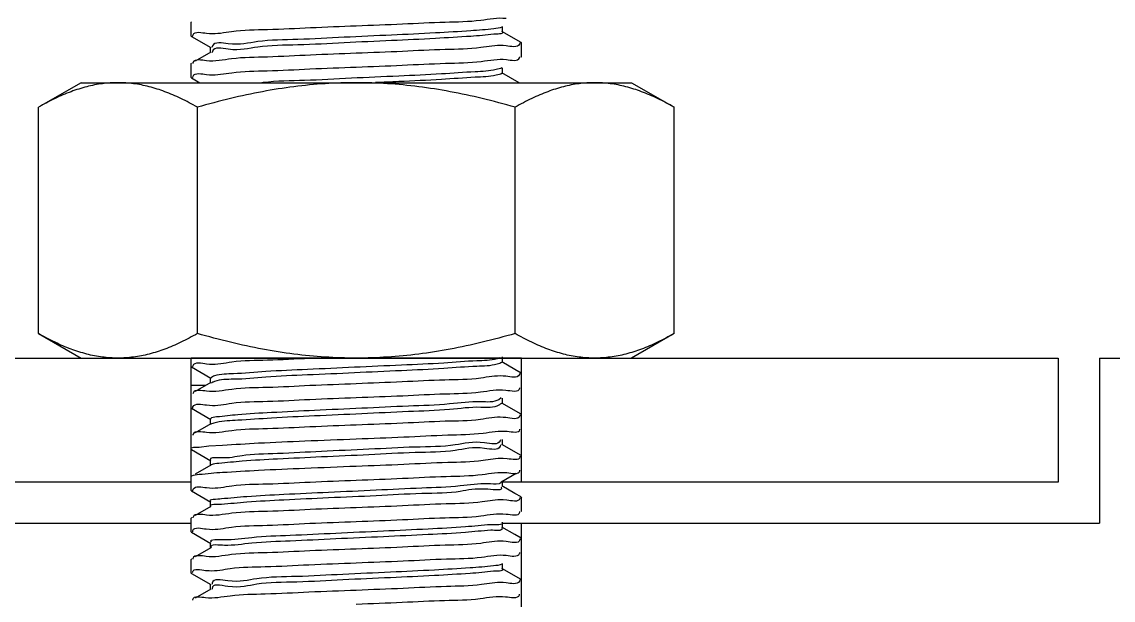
# Model space of a CAD drawing. Extents: x -452079 to 117456, y 3902 to 836955.
# Drawn here: x -256869.5 to -256605.9, y 688978.6 to 689118.2 of the extents above; entities that cross this region are included whole.
import ezdxf

# ---------------------------------------------------------------- set-up
doc = ezdxf.new("R2010")
doc.units = 0
doc.header["$LTSCALE"] = 1000
doc.header["$MEASUREMENT"] = 0
doc.layers.add('总说明', color=2, linetype='Continuous')

msp = doc.modelspace()

# ---------------------------------------------------------------- linework, layer by layer
at = {"layer": '总说明', "color": 133, "linetype": 'Continuous'}
for p, q in [((-256828.48, 689118.22), (-256828.57, 689118.11)), ((-256828.57, 689114.79), (-256828.57, 689118.11)), ((-256753.42, 689115.78), (-256753.42, 689117.11)), ((-256828.48, 689114.68), (-256828.57, 689114.79)), ((-256828.48, 689114.68), (-256823.86, 689112)), ((-256828.21, 689114.73), (-256828.11, 689115.07)), ((-256824.88, 689115.47), (-256824.13, 689115.4)), ((-256748.91, 689113.23), (-256753.53, 689115.91)), ((-256823.86, 689110.92), (-256827.64, 689108.73)), ((-256823.97, 689112.13), (-256823.97, 689110.8)), ((-256823.47, 689110.99), (-256823.51, 689110.83)), ((-256823.45, 689111.02), (-256823.47, 689110.99)), ((-256752.51, 689112.44), (-256753.26, 689112.51)), ((-256749.21, 689113.16), (-256749.28, 689112.85)), ((-256748.91, 689113.23), (-256748.81, 689113.12)), ((-256748.81, 689109.8), (-256748.81, 689113.12)), ((-256748.91, 689109.69), (-256748.81, 689109.8)), ((-256828.48, 689108.25), (-256828.57, 689108.14)), ((-256828.57, 689104.82), (-256828.57, 689108.14)), ((-256749.37, 689103.53), (-256753.53, 689105.94)), ((-256753.42, 689105.81), (-256753.42, 689107.14)), ((-256828.48, 689104.71), (-256828.57, 689104.82)), ((-256828.48, 689104.71), (-256826.45, 689103.53)), ((-256828.18, 689104.77), (-256828.11, 689105.09)), ((-256824.89, 689105.5), (-256824.13, 689105.43)), ((-256753.42, 689036.02), (-256753.42, 689037.35)), ((-256828.57, 689007.16), (-256828.57, 689037.07)), ((-256748.81, 689037.07), (-256828.57, 689037.07)), ((-256828.48, 689034.92), (-256823.86, 689032.24)), ((-256828.18, 689034.99), (-256828.12, 689035.27)), ((-256824.87, 689035.72), (-256824.13, 689035.64)), ((-256754.17, 689037.1), (-256754.71, 689036.92)), ((-256750.4, 689034.33), (-256753.53, 689036.15)), ((-256823.97, 689032.37), (-256823.97, 689031.04)), ((-256752.54, 689032.67), (-256753.26, 689032.74)), ((-256748.91, 689033.47), (-256750.4, 689034.33)), ((-256749.18, 689033.43), (-256749.29, 689033.08)), ((-256825.15, 689030.42), (-256828.57, 689030.42)), ((-256823.86, 689031.16), (-256827.64, 689028.97)), ((-256823.58, 689031.11), (-256823.74, 689031)), ((-256823.53, 689031.14), (-256823.58, 689031.11)), ((-256828.12, 689028.62), (-256828.16, 689028.43)), ((-256753.71, 689027.45), (-256754.28, 689027.03)), ((-256753.42, 689026.05), (-256753.42, 689027.38)), ((-256828.48, 689024.95), (-256823.86, 689022.27)), ((-256828.2, 689025.01), (-256828.14, 689025.29)), ((-256824.87, 689025.75), (-256824.13, 689025.67)), ((-256748.91, 689023.5), (-256753.53, 689026.18)), ((-256823.97, 689022.4), (-256823.97, 689021.07)), ((-256752.58, 689022.7), (-256753.26, 689022.77)), ((-256749.23, 689023.36), (-256749.23, 689023.13)), ((-256823.86, 689021.19), (-256827.64, 689019)), ((-256823.67, 689021.19), (-256823.82, 689021.12)), ((-256824.27, 689015.87), (-256820.98, 689016.08)), ((-256753.88, 689017.36), (-256753.94, 689017.14)), ((-256753.86, 689016.14), (-256753.94, 689015.81)), ((-256748.91, 689013.53), (-256753.53, 689016.21)), ((-256753.42, 689016.08), (-256753.42, 689017.41)), ((-256828.48, 689014.98), (-256823.86, 689012.3)), ((-256826.61, 689015.59), (-256824.27, 689015.87)), ((-256823.86, 689011.22), (-256827.64, 689009.03)), ((-256823.97, 689012.43), (-256823.97, 689011.1)), ((-256823.74, 689011.33), (-256823.89, 689011.26)), ((-256752.23, 689012.76), (-256753.25, 689012.84)), ((-256753.53, 689007.32), (-256750.07, 689009.32)), ((-256749.2, 689009.88), (-256749.19, 689010.01)), ((-256828.57, 689005.12), (-256828.57, 689007.16)), ((-256824.87, 689005.81), (-256824.13, 689005.73)), ((-256750.4, 689004.42), (-256753.53, 689006.24)), ((-256753.42, 689006.11), (-256753.42, 689007.44)), ((-256828.48, 689005.01), (-256828.57, 689005.12)), ((-256828.48, 689005.01), (-256823.86, 689002.33)), ((-256828.2, 689005.06), (-256828.1, 689005.4)), ((-256752.31, 689002.79), (-256753.25, 689002.87)), ((-256748.91, 689003.56), (-256750.4, 689004.42)), ((-256749.19, 689003.45), (-256749.21, 689003.17)), ((-256748.91, 689003.56), (-256748.81, 689003.46)), ((-256748.81, 689000.13), (-256748.81, 689003.46)), ((-256823.86, 689001.25), (-256827.64, 688999.06)), ((-256823.97, 689002.46), (-256823.97, 689001.13)), ((-256828.48, 688998.58), (-256828.57, 688998.47)), ((-256828.57, 688995.15), (-256828.57, 688998.47)), ((-256748.91, 689000.02), (-256748.81, 689000.13)), ((-256828.48, 688995.04), (-256828.57, 688995.15)), ((-256828.48, 688995.04), (-256823.86, 688992.36)), ((-256828.19, 688995.13), (-256828.15, 688995.43)), ((-256824.95, 688995.83), (-256824.13, 688995.75)), ((-256750.4, 688994.46), (-256753.53, 688996.27)), ((-256753.42, 688996.14), (-256753.42, 688997.47)), ((-256823.97, 688992.49), (-256823.97, 688991.16)), ((-256752.5, 688992.8), (-256753.26, 688992.87)), ((-256748.91, 688993.59), (-256750.4, 688994.46)), ((-256749.22, 688993.45), (-256749.22, 688993.22)), ((-256823.86, 688991.28), (-256827.64, 688989.09)), ((-256828.48, 688988.61), (-256828.57, 688988.5)), ((-256828.57, 688985.18), (-256828.57, 688988.5)), ((-256753.42, 688986.17), (-256753.42, 688987.5)), ((-256828.48, 688985.07), (-256828.57, 688985.18)), ((-256828.48, 688985.07), (-256823.86, 688982.4)), ((-256828.2, 688985.23), (-256828.21, 688985.44)), ((-256825.1, 688985.84), (-256824.23, 688985.77)), ((-256748.91, 688983.62), (-256753.53, 688986.3)), ((-256823.97, 688982.52), (-256823.97, 688981.19)), ((-256752.47, 688982.83), (-256753.26, 688982.9)), ((-256749.17, 688983.57), (-256749.28, 688983.23)), ((-256823.86, 688981.31), (-256827.64, 688979.12)), ((-256823.49, 688981.41), (-256823.51, 688981.27))]:
    msp.add_line(p, q, dxfattribs=at)
at = {"layer": '总说明', "color": 6, "linetype": 'Continuous'}
for p, q in [((-256855.16, 689103.53), (-256865.44, 689097.6)), ((-256855.16, 689103.53), (-256722.23, 689103.53)), ((-256722.23, 689103.53), (-256711.95, 689097.6)), ((-256865.44, 689043), (-256865.44, 689097.6)), ((-256827.07, 689043), (-256827.07, 689097.6)), ((-256750.32, 689043), (-256750.32, 689097.6)), ((-256711.95, 689043), (-256711.95, 689097.6)), ((-256865.44, 689043), (-256855.16, 689037.07)), ((-256711.95, 689043), (-256722.23, 689037.07)), ((-256855.16, 689037.07), (-256722.23, 689037.07))]:
    msp.add_line(p, q, dxfattribs=at)
at = {"layer": '总说明', "color": 5, "linetype": 'Continuous'}
for p, q in [((-256974.8, 689037.07), (-256855.16, 689037.07)), ((-256748.81, 689007.16), (-256748.81, 689037.07)), ((-256722.23, 689037.07), (-256619.21, 689037.07)), ((-256619.21, 689037.07), (-256619.21, 689007.16)), ((-256609.24, 689037.07), (-256609.24, 688997.19)), ((-256609.24, 689037.07), (-256482.95, 689037.07)), ((-256828.57, 689007.16), (-256961.51, 689007.16)), ((-256619.21, 689007.16), (-256753.42, 689007.16)), ((-256941.57, 688997.19), (-256828.57, 688997.19)), ((-256753.53, 688997.19), (-256609.24, 688997.19)), ((-256748.81, 688834.34), (-256748.81, 688997.19))]:
    msp.add_line(p, q, dxfattribs=at)
at = {"layer": '总说明', "color": 133, "linetype": 'Continuous'}
for points, start_tangent, end_tangent in [([(-256788.69, 689117.28), (-256777.51, 689117.73), (-256767.22, 689118.18), (-256758.63, 689118.63), (-256752.51, 689119.08)], (0.999209, 0.039757), (0.992163, -0.124951)), ([(-256824.13, 689115.4), (-256818.79, 689115.92), (-256810.11, 689116.38), (-256799.75, 689116.83), (-256788.69, 689117.28)], (0.997776, -0.066656), (0.999209, 0.039757)), ([(-256755.47, 689116.57), (-256761.05, 689116.05), (-256769.59, 689115.53), (-256780.16, 689115.01), (-256791.64, 689114.49), (-256802.81, 689113.97), (-256812.48, 689113.45), (-256819.6, 689112.93), (-256823.43, 689112.4), (-256823.54, 689112.05)], (-0.990127, -0.140172), (-0.171627, -0.985162)), ([(-256753.52, 689116.97), (-256755.47, 689116.57)], (-0.87757, -0.479448), (-0.990127, -0.140172)), ([(-256828.11, 689115.07), (-256824.88, 689115.47)], (0.414606, 0.910001), (0.992181, -0.124809)), ([(-256755.47, 689115.24), (-256761.05, 689114.72), (-256769.59, 689114.2), (-256780.16, 689113.68), (-256791.64, 689113.16), (-256802.81, 689112.64), (-256812.48, 689112.12), (-256819.6, 689111.6), (-256823.43, 689111.08), (-256823.45, 689111.02)], (-0.990127, -0.140172), (-0.363968, -0.931412)), ([(-256753.43, 689115.78), (-256753.42, 689115.76), (-256755.47, 689115.24)], (0.469243, -0.883069), (-0.990127, -0.140172)), ([(-256753.26, 689112.51), (-256758.63, 689111.99), (-256767.22, 689111.53), (-256777.51, 689111.08), (-256788.69, 689110.63)], (-0.997626, 0.068865), (-0.999209, -0.039757)), ([(-256749.28, 689112.85), (-256752.51, 689112.44)], (-0.355616, -0.934632), (-0.992163, 0.124951)), ([(-256824.88, 689108.83), (-256828.13, 689108.38), (-256828.19, 689108.18)], (-0.992181, 0.124809), (-0.221259, -0.975215)), ([(-256788.69, 689110.63), (-256799.75, 689110.19), (-256810.11, 689109.73), (-256818.79, 689109.28), (-256824.88, 689108.83)], (-0.999209, -0.039757), (-0.992181, 0.124809)), ([(-256788.69, 689107.31), (-256777.6, 689107.76), (-256767.17, 689108.21), (-256758.5, 689108.67), (-256752.44, 689109.12)], (0.999209, 0.039757), (0.992263, -0.124156)), ([(-256752.44, 689109.12), (-256749.24, 689109.57), (-256749.2, 689109.74)], (0.992263, -0.124156), (0.166698, 0.986008)), ([(-256828.11, 689105.09), (-256824.89, 689105.5)], (0.368996, 0.929431), (0.992167, -0.124916)), ([(-256824.13, 689105.43), (-256818.77, 689105.95), (-256810.18, 689106.41), (-256799.89, 689106.86), (-256788.69, 689107.31)], (0.997707, -0.067688), (0.999209, 0.039757)), ([(-256754.92, 689106.68), (-256759.99, 689106.16), (-256768.13, 689105.64), (-256778.46, 689105.12), (-256789.89, 689104.6), (-256801.18, 689104.08), (-256811.15, 689103.56), (-256811.49, 689103.52)], (-0.973739, -0.227665), (-0.99491, -0.100767)), ([(-256753.57, 689107.1), (-256754.92, 689106.68)], (-0.875278, -0.483621), (-0.973739, -0.227665)), ([(-256753.46, 689105.85), (-256754.92, 689105.35)], (-0.655868, -0.754875), (-0.973739, -0.227665)), ([(-256754.92, 689105.35), (-256759.99, 689104.83), (-256768.13, 689104.31), (-256778.46, 689103.79), (-256784.08, 689103.54)], (-0.973739, -0.227665), (-0.998968, -0.045421)), ([(-256828.12, 689035.27), (-256824.87, 689035.72)], (0.321166, 0.947023), (0.992157, -0.124996)), ([(-256824.13, 689035.64), (-256818.75, 689036.16), (-256810.16, 689036.62), (-256799.93, 689037.07)], (0.997594, -0.069326), (0.998869, 0.047551)), ([(-256754.71, 689036.92), (-256759.57, 689036.4), (-256767.54, 689035.88), (-256777.76, 689035.36), (-256789.15, 689034.84), (-256800.49, 689034.32), (-256810.57, 689033.8), (-256818.32, 689033.28), (-256822.91, 689032.76), (-256823.84, 689032.25)], (-0.959728, -0.280931), (-0.666241, -0.745737)), ([(-256754.71, 689035.59), (-256759.57, 689035.07), (-256767.54, 689034.55), (-256777.76, 689034.03), (-256789.15, 689033.51), (-256800.49, 689032.99), (-256810.57, 689032.47), (-256818.32, 689031.95), (-256822.91, 689031.43), (-256823.53, 689031.14)], (-0.959728, -0.280931), (-0.874273, -0.485434)), ([(-256753.49, 689036.09), (-256754.71, 689035.59)], (-0.688995, -0.724766), (-0.959728, -0.280931)), ([(-256753.26, 689032.74), (-256758.65, 689032.23), (-256767.31, 689031.77), (-256777.64, 689031.32), (-256788.69, 689030.87)], (-0.997662, 0.068345), (-0.999209, -0.039757)), ([(-256749.29, 689033.08), (-256752.54, 689032.67)], (-0.438023, -0.898964), (-0.992202, 0.124642)), ([(-256824.87, 689029.07), (-256828.12, 689028.62)], (-0.992157, 0.124996), (-0.321166, -0.947023)), ([(-256788.69, 689030.87), (-256799.88, 689030.42), (-256810.16, 689029.97), (-256818.75, 689029.52), (-256824.87, 689029.07)], (-0.999209, -0.039757), (-0.992157, 0.124996)), ([(-256788.69, 689027.55), (-256777.48, 689028), (-256767.2, 689028.45), (-256758.73, 689028.9), (-256752.58, 689029.35)], (0.999209, 0.039757), (0.993096, -0.117308)), ([(-256752.58, 689029.35), (-256749.23, 689029.81), (-256749.23, 689029.93)], (0.993096, -0.117308), (-0.012049, 0.999927)), ([(-256824.13, 689025.67), (-256818.75, 689026.19), (-256810.16, 689026.65), (-256799.88, 689027.1), (-256788.69, 689027.55)], (0.997628, -0.068842), (0.999209, 0.039757)), ([(-256754.28, 689027.03), (-256758.61, 689026.51), (-256766.15, 689025.99), (-256776.1, 689025.47), (-256787.39, 689024.95), (-256798.82, 689024.43), (-256809.16, 689023.91), (-256817.33, 689023.39), (-256822.44, 689022.87), (-256823.94, 689022.37)], (-0.863415, -0.504494), (-0.643434, -0.765502)), ([(-256828.14, 689025.29), (-256824.87, 689025.75)], (0.340373, 0.94029), (0.992163, -0.124953)), ([(-256754.28, 689025.7), (-256758.61, 689025.18), (-256766.15, 689024.66), (-256776.1, 689024.14), (-256787.39, 689023.62), (-256798.82, 689023.1), (-256809.16, 689022.58), (-256817.33, 689022.06), (-256822.44, 689021.54), (-256823.67, 689021.19)], (-0.863415, -0.504494), (-0.927689, -0.373353)), ([(-256753.63, 689026.21), (-256754.28, 689025.7)], (-0.593928, -0.804518), (-0.863415, -0.504494)), ([(-256753.26, 689022.77), (-256758.73, 689022.25), (-256767.2, 689021.81), (-256777.48, 689021.35), (-256788.69, 689020.9)], (-0.997341, 0.072871), (-0.999209, -0.039757)), ([(-256749.23, 689023.13), (-256752.58, 689022.7)], (-0.133073, -0.991106), (-0.993096, 0.117308)), ([(-256824.87, 689019.1), (-256828.14, 689018.65), (-256828.19, 689018.46)], (-0.992163, 0.124953), (-0.193891, -0.981023)), ([(-256788.69, 689020.9), (-256799.88, 689020.45), (-256810.16, 689020), (-256818.75, 689019.55), (-256824.87, 689019.1)], (-0.999209, -0.039757), (-0.992163, 0.124953)), ([(-256788.69, 689017.58), (-256777.24, 689018.04), (-256766.61, 689018.51), (-256758.09, 689018.97), (-256752.23, 689019.41)], (0.999209, 0.039757), (0.994104, -0.108429)), ([(-256752.23, 689019.41), (-256749.17, 689019.86), (-256749.17, 689019.95)], (0.994104, -0.108429), (-0.054409, 0.998519)), ([(-256753.94, 689017.14), (-256757.73, 689016.62), (-256764.83, 689016.1), (-256774.47, 689015.58), (-256785.63, 689015.06), (-256797.12, 689014.54), (-256807.71, 689014.02), (-256816.27, 689013.5), (-256821.89, 689012.98), (-256823.96, 689012.46), (-256823.95, 689012.44)], (-0.344159, -0.938911), (0.610816, -0.791773)), ([(-256820.98, 689016.08), (-256812.27, 689016.58), (-256801.12, 689017.08), (-256788.69, 689017.58)], (0.998742, 0.050153), (0.999209, 0.039757)), ([(-256828.57, 689015.09), (-256826.61, 689015.59)], (-0.384466, 0.923139), (0.990547, 0.137174)), ([(-256753.94, 689015.81), (-256757.73, 689015.29), (-256764.83, 689014.77), (-256774.47, 689014.25), (-256785.63, 689013.73), (-256797.12, 689013.21), (-256807.71, 689012.69), (-256816.27, 689012.17), (-256821.89, 689011.65), (-256823.74, 689011.33)], (-0.344159, -0.938911), (-0.944401, -0.328795)), ([(-256788.69, 689010.93), (-256801.12, 689010.43), (-256812.27, 689009.93), (-256820.98, 689009.44)], (-0.999209, -0.039757), (-0.998742, -0.050153)), ([(-256753.25, 689012.84), (-256758.09, 689012.32), (-256766.61, 689011.86), (-256777.24, 689011.39), (-256788.69, 689010.93)], (-0.999178, 0.040527), (-0.999209, -0.039757)), ([(-256749.18, 689013.38), (-256749.17, 689013.21), (-256752.23, 689012.76)], (0.123109, -0.992393), (-0.994104, 0.108429)), ([(-256820.98, 689009.44), (-256826.61, 689008.94), (-256828.49, 689008.56)], (-0.998742, -0.050153), (-0.881865, -0.471502)), ([(-256788.69, 689007.61), (-256777.5, 689008.06), (-256766.96, 689008.52), (-256758.29, 689008.99), (-256752.31, 689009.43)], (0.999209, 0.039757), (0.992989, -0.118209)), ([(-256752.31, 689009.43), (-256749.2, 689009.88)], (0.992989, -0.118209), (0.164472, 0.986382)), ([(-256828.1, 689005.4), (-256824.87, 689005.81)], (0.402834, 0.915273), (0.992172, -0.124879)), ([(-256824.13, 689005.73), (-256818.74, 689006.26), (-256810.16, 689006.71), (-256799.87, 689007.16), (-256788.69, 689007.61)], (0.997697, -0.067828), (0.999209, 0.039757)), ([(-256754.2, 689006.74), (-256756.93, 689006.73), (-256763.57, 689006.21), (-256772.88, 689005.69), (-256783.89, 689005.17), (-256795.4, 689004.65), (-256806.2, 689004.13), (-256815.14, 689003.61), (-256821.25, 689003.09)], (-0.987427, -0.158073), (-0.997728, -0.067375)), ([(-256753.68, 689005.92), (-256756.93, 689005.4), (-256763.57, 689004.88), (-256772.88, 689004.36), (-256783.89, 689003.84), (-256795.4, 689003.32), (-256806.2, 689002.8), (-256815.14, 689002.28), (-256821.25, 689001.76)], (0.468685, -0.883365), (-0.997728, -0.067375)), ([(-256753.68, 689007.25), (-256754.2, 689006.74)], (0.47236, -0.881406), (-0.987427, -0.158073)), ([(-256753.7, 689005.95), (-256753.68, 689005.92)], (0.511479, -0.859296), (0.468686, -0.883365)), ([(-256753.68, 689007.25), (-256753.68, 689007.24)], (0.472362, -0.881405), (0.455971, -0.889994)), ([(-256821.25, 689003.09), (-256823.89, 689002.56), (-256823.87, 689002.55)], (-0.997728, -0.067375), (0.686145, -0.727465)), ([(-256753.25, 689002.87), (-256758.29, 689002.34), (-256766.96, 689001.88), (-256777.5, 689001.41), (-256788.69, 689000.96)], (-0.998675, 0.051452), (-0.999209, -0.039757)), ([(-256749.21, 689003.17), (-256752.31, 689002.79)], (-0.238036, -0.971256), (-0.992989, 0.118209)), ([(-256788.69, 689000.96), (-256799.87, 689000.51), (-256810.16, 689000.06), (-256818.74, 688999.61), (-256824.87, 688999.16)], (-0.999209, -0.039757), (-0.992172, 0.124879)), ([(-256821.25, 689001.76), (-256823.89, 689001.23)], (-0.997728, -0.067375), (0.63119, -0.775628)), ([(-256824.87, 688999.16), (-256828.12, 688998.71), (-256828.18, 688998.51)], (-0.992172, 0.124879), (-0.213318, -0.976983)), ([(-256824.13, 688995.75), (-256818.84, 688996.28), (-256810.24, 688996.73), (-256799.92, 688997.19), (-256788.69, 688997.64)], (0.997962, -0.063812), (0.999209, 0.039757)), ([(-256788.69, 688997.64), (-256777.54, 688998.09), (-256767.26, 688998.54), (-256758.65, 688998.99), (-256752.5, 688999.44)], (0.999209, 0.039757), (0.993327, -0.115331)), ([(-256752.5, 688999.44), (-256749.21, 688999.91), (-256749.21, 689000.01)], (0.993327, -0.115331), (-0.030489, 0.999535)), ([(-256828.15, 688995.43), (-256824.95, 688995.83)], (0.291103, 0.956692), (0.992433, -0.122784)), ([(-256756.2, 688996.84), (-256762.36, 688996.32), (-256771.33, 688995.8), (-256782.15, 688995.28), (-256793.67, 688994.76), (-256804.65, 688994.24), (-256813.94, 688993.72), (-256820.53, 688993.19)], (-0.998158, -0.06066), (-0.999827, 0.01862)), ([(-256756.2, 688995.51), (-256762.36, 688994.99), (-256771.33, 688994.47), (-256782.15, 688993.95), (-256793.67, 688993.43), (-256804.65, 688992.91), (-256813.94, 688992.39), (-256820.53, 688991.87)], (-0.998158, -0.06066), (-0.999827, 0.01862)), ([(-256753.51, 688997.36), (-256756.2, 688996.84)], (0.631383, -0.775471), (-0.998158, -0.06066)), ([(-256753.52, 688996.05), (-256753.51, 688996.03), (-256756.2, 688995.51)], (0.681903, -0.731442), (-0.998158, -0.06066)), ([(-256820.53, 688993.19), (-256823.73, 688992.67), (-256823.71, 688992.65)], (-0.999827, 0.01862), (0.541075, -0.840974)), ([(-256753.26, 688992.87), (-256758.65, 688992.35), (-256767.26, 688991.89), (-256777.54, 688991.44), (-256788.69, 688990.99)], (-0.997772, 0.066714), (-0.999209, -0.039757)), ([(-256749.22, 688993.22), (-256752.5, 688992.8)], (-0.114945, -0.993372), (-0.993327, 0.115331)), ([(-256824.95, 688989.18), (-256828.16, 688988.73), (-256828.19, 688988.58)], (-0.992433, 0.122784), (-0.102913, -0.99469)), ([(-256788.69, 688990.99), (-256799.92, 688990.54), (-256810.24, 688990.09), (-256818.84, 688989.63), (-256824.95, 688989.18)], (-0.999209, -0.039757), (-0.992433, 0.122784)), ([(-256820.53, 688991.87), (-256823.73, 688991.34)], (-0.999827, 0.01862), (0.505288, -0.862951)), ([(-256823.73, 688991.35), (-256823.73, 688991.34)], (0.487182, -0.8733), (0.505288, -0.862951)), ([(-256788.69, 688987.67), (-256777.36, 688988.13), (-256766.91, 688988.59), (-256758.48, 688989.03), (-256752.47, 688989.48)], (0.999209, 0.039757), (0.992349, -0.123462)), ([(-256752.47, 688989.48), (-256749.25, 688989.93), (-256749.19, 688990.12)], (0.992349, -0.123462), (0.231181, 0.972911)), ([(-256824.23, 688985.77), (-256819.12, 688986.29), (-256810.66, 688986.74), (-256800.13, 688987.21), (-256788.69, 688987.67)], (0.99858, -0.053272), (0.999209, 0.039757)), ([(-256753.51, 688987.35), (-256755.56, 688986.95)], (-0.866418, -0.499319), (-0.991648, -0.128971)), ([(-256828.21, 688985.44), (-256825.1, 688985.84)], (0.080568, 0.996749), (0.99412, -0.108285)), ([(-256755.56, 688986.95), (-256761.23, 688986.43), (-256769.82, 688985.91), (-256780.43, 688985.39), (-256791.92, 688984.87), (-256803.07, 688984.35), (-256812.68, 688983.82), (-256819.73, 688983.3), (-256823.48, 688982.78), (-256823.52, 688982.5)], (-0.991648, -0.128971), (-0.047396, -0.998876)), ([(-256755.56, 688985.62), (-256761.23, 688985.1), (-256769.82, 688984.58), (-256780.43, 688984.06), (-256791.92, 688983.54), (-256803.07, 688983.02), (-256812.68, 688982.5), (-256819.73, 688981.97), (-256823.48, 688981.45), (-256823.48, 688981.44)], (-0.991648, -0.128971), (-0.236269, -0.971688)), ([(-256753.44, 688986.16), (-256753.43, 688986.14), (-256755.56, 688985.62)], (0.574186, -0.818725), (-0.991648, -0.128971)), ([(-256753.26, 688982.9), (-256758.48, 688982.39), (-256766.91, 688981.94), (-256777.36, 688981.48), (-256788.69, 688981.02)], (-0.998101, 0.061602), (-0.999209, -0.039757)), ([(-256749.28, 688983.23), (-256752.47, 688982.83)], (-0.428173, -0.903697), (-0.992349, 0.123462)), ([(-256825.1, 688979.2), (-256828.21, 688978.74), (-256828.21, 688978.66)], (-0.99412, 0.108285), (0.068667, -0.99764)), ([(-256788.69, 688981.02), (-256800.13, 688980.56), (-256810.66, 688980.1), (-256819.12, 688979.65), (-256825.1, 688979.2)], (-0.999209, -0.039757), (-0.99412, 0.108285)), ([(-256823.48, 688981.44), (-256823.49, 688981.41)], (-0.236269, -0.971688), (-0.212784, -0.977099)), ([(-256788.69, 688977.7), (-256777.59, 688978.15), (-256767.36, 688978.6), (-256758.8, 688979.04), (-256752.64, 688979.49)], (0.999209, 0.039757), (0.992115, -0.125333)), ([(-256752.64, 688979.49), (-256749.28, 688979.95), (-256749.24, 688980.13)], (0.992115, -0.125333), (0.133535, 0.991044))]:
    msp.add_spline(points, degree=3, dxfattribs=dict(at, start_tangent=start_tangent, end_tangent=end_tangent))
at = {"layer": '总说明', "color": 6, "linetype": 'Continuous'}
for points, start_tangent, end_tangent in [([(-256846.26, 689103.53), (-256850.02, 689103.29), (-256853.79, 689102.56), (-256857.58, 689101.36), (-256861.44, 689099.72), (-256865.44, 689097.6)], (-1, 0), (-0.866025, -0.5)), ([(-256827.07, 689097.6), (-256831.07, 689099.72), (-256834.93, 689101.36), (-256838.72, 689102.56), (-256842.49, 689103.29), (-256846.26, 689103.53)], (-0.866025, 0.5), (-1, 0.000001)), ([(-256788.69, 689103.53), (-256796.23, 689103.29), (-256803.76, 689102.56), (-256811.35, 689101.36), (-256819.07, 689099.72), (-256827.07, 689097.6)], (-1, 0), (-0.960769, -0.27735)), ([(-256750.32, 689097.6), (-256758.32, 689099.72), (-256766.04, 689101.36), (-256773.63, 689102.56), (-256781.16, 689103.29), (-256788.69, 689103.53)], (-0.960769, 0.27735), (-1, 0.000001)), ([(-256731.13, 689103.53), (-256734.9, 689103.29), (-256738.67, 689102.56), (-256742.46, 689101.36), (-256746.32, 689099.72), (-256750.32, 689097.6)], (-1, 0), (-0.866025, -0.5)), ([(-256711.95, 689097.6), (-256715.95, 689099.72), (-256719.81, 689101.36), (-256723.6, 689102.56), (-256727.37, 689103.29), (-256731.13, 689103.53)], (-0.866025, 0.5), (-1, 0.000002)), ([(-256846.26, 689037.07), (-256850.02, 689037.31), (-256853.79, 689038.04), (-256857.58, 689039.23), (-256861.44, 689040.88), (-256865.44, 689043)], (-1, 0), (-0.866025, 0.5)), ([(-256827.07, 689043), (-256831.07, 689040.88), (-256834.93, 689039.23), (-256838.72, 689038.04), (-256842.49, 689037.31), (-256846.26, 689037.07)], (-0.866025, -0.5), (-1, -0.000002)), ([(-256788.69, 689037.07), (-256796.23, 689037.31), (-256803.76, 689038.04), (-256811.35, 689039.23), (-256819.07, 689040.88), (-256827.07, 689043)], (-1, 0), (-0.960769, 0.27735)), ([(-256750.32, 689043), (-256758.32, 689040.88), (-256766.04, 689039.23), (-256773.63, 689038.04), (-256781.16, 689037.31), (-256788.69, 689037.07)], (-0.960769, -0.27735), (-1, -0.000001)), ([(-256731.13, 689037.07), (-256734.9, 689037.31), (-256738.67, 689038.04), (-256742.46, 689039.23), (-256746.32, 689040.88), (-256750.32, 689043)], (-1, 0), (-0.866025, 0.5)), ([(-256711.95, 689043), (-256715.95, 689040.88), (-256719.81, 689039.23), (-256723.6, 689038.04), (-256727.37, 689037.31), (-256731.13, 689037.07)], (-0.866025, -0.5), (-1, -0.000002))]:
    msp.add_spline(points, degree=3, dxfattribs=dict(at, start_tangent=start_tangent, end_tangent=end_tangent))

doc.saveas('drawing.dxf')
